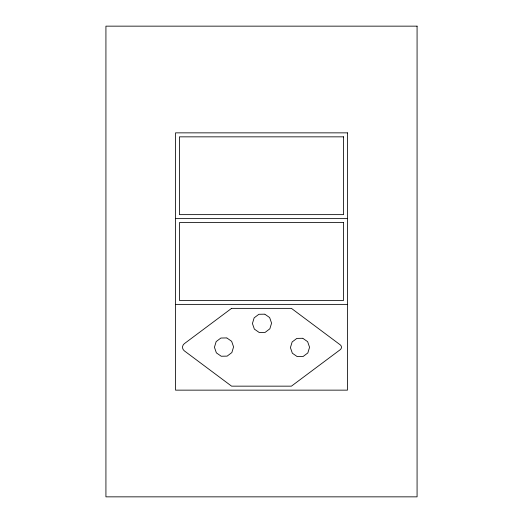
<?xml version="1.0" encoding="UTF-8"?>
<svg xmlns="http://www.w3.org/2000/svg" width="523" height="523" viewBox="0 0 523 523"><rect width="100%" height="100%" fill="white"/><g stroke="black" fill="none" stroke-linecap="round" stroke-linejoin="round"><path stroke-width="0.78" d="M264.788 314.173L258.872 314.284L254.152 317.847L252.426 323.508L254.361 329.104L259.212 332.491L265.128 332.38L269.848 328.81L271.574 323.149L269.639 317.559L265.056 314.362M226.792 337.923L220.883 338.035L216.156 341.604L214.437 347.265L216.372 352.855L221.222 356.241L227.139 356.13L231.859 352.561L233.578 346.906L231.65 341.31L227.067 338.113M302.778 338.283L296.861 338.394L292.141 341.964L290.422 347.625L292.35 353.215L297.201 356.601L303.118 356.49L307.838 352.927L309.564 347.265L307.629 341.669L303.052 338.473M175.538 218.621L347.462 218.621M175.538 304.379L347.462 304.379M231.584 308.367L184.318 343.683A4.472 4.472 0 0 0 184.318 350.841L231.584 386.157L291.416 386.157L340.277 349.652A2.981 2.981 0 0 0 340.277 344.873L291.416 308.367L231.584 308.367M417.073 26.15L105.927 26.15L105.927 496.85L417.073 496.85L417.073 26.15M347.462 132.855L175.538 132.855L175.538 390.145L347.462 390.145L347.462 132.855M343.591 136.843L179.409 136.843L179.409 214.633L343.591 214.633L343.591 136.843M343.591 222.608L179.409 222.608L179.409 300.392L343.591 300.392L343.591 222.608"/></g></svg>
